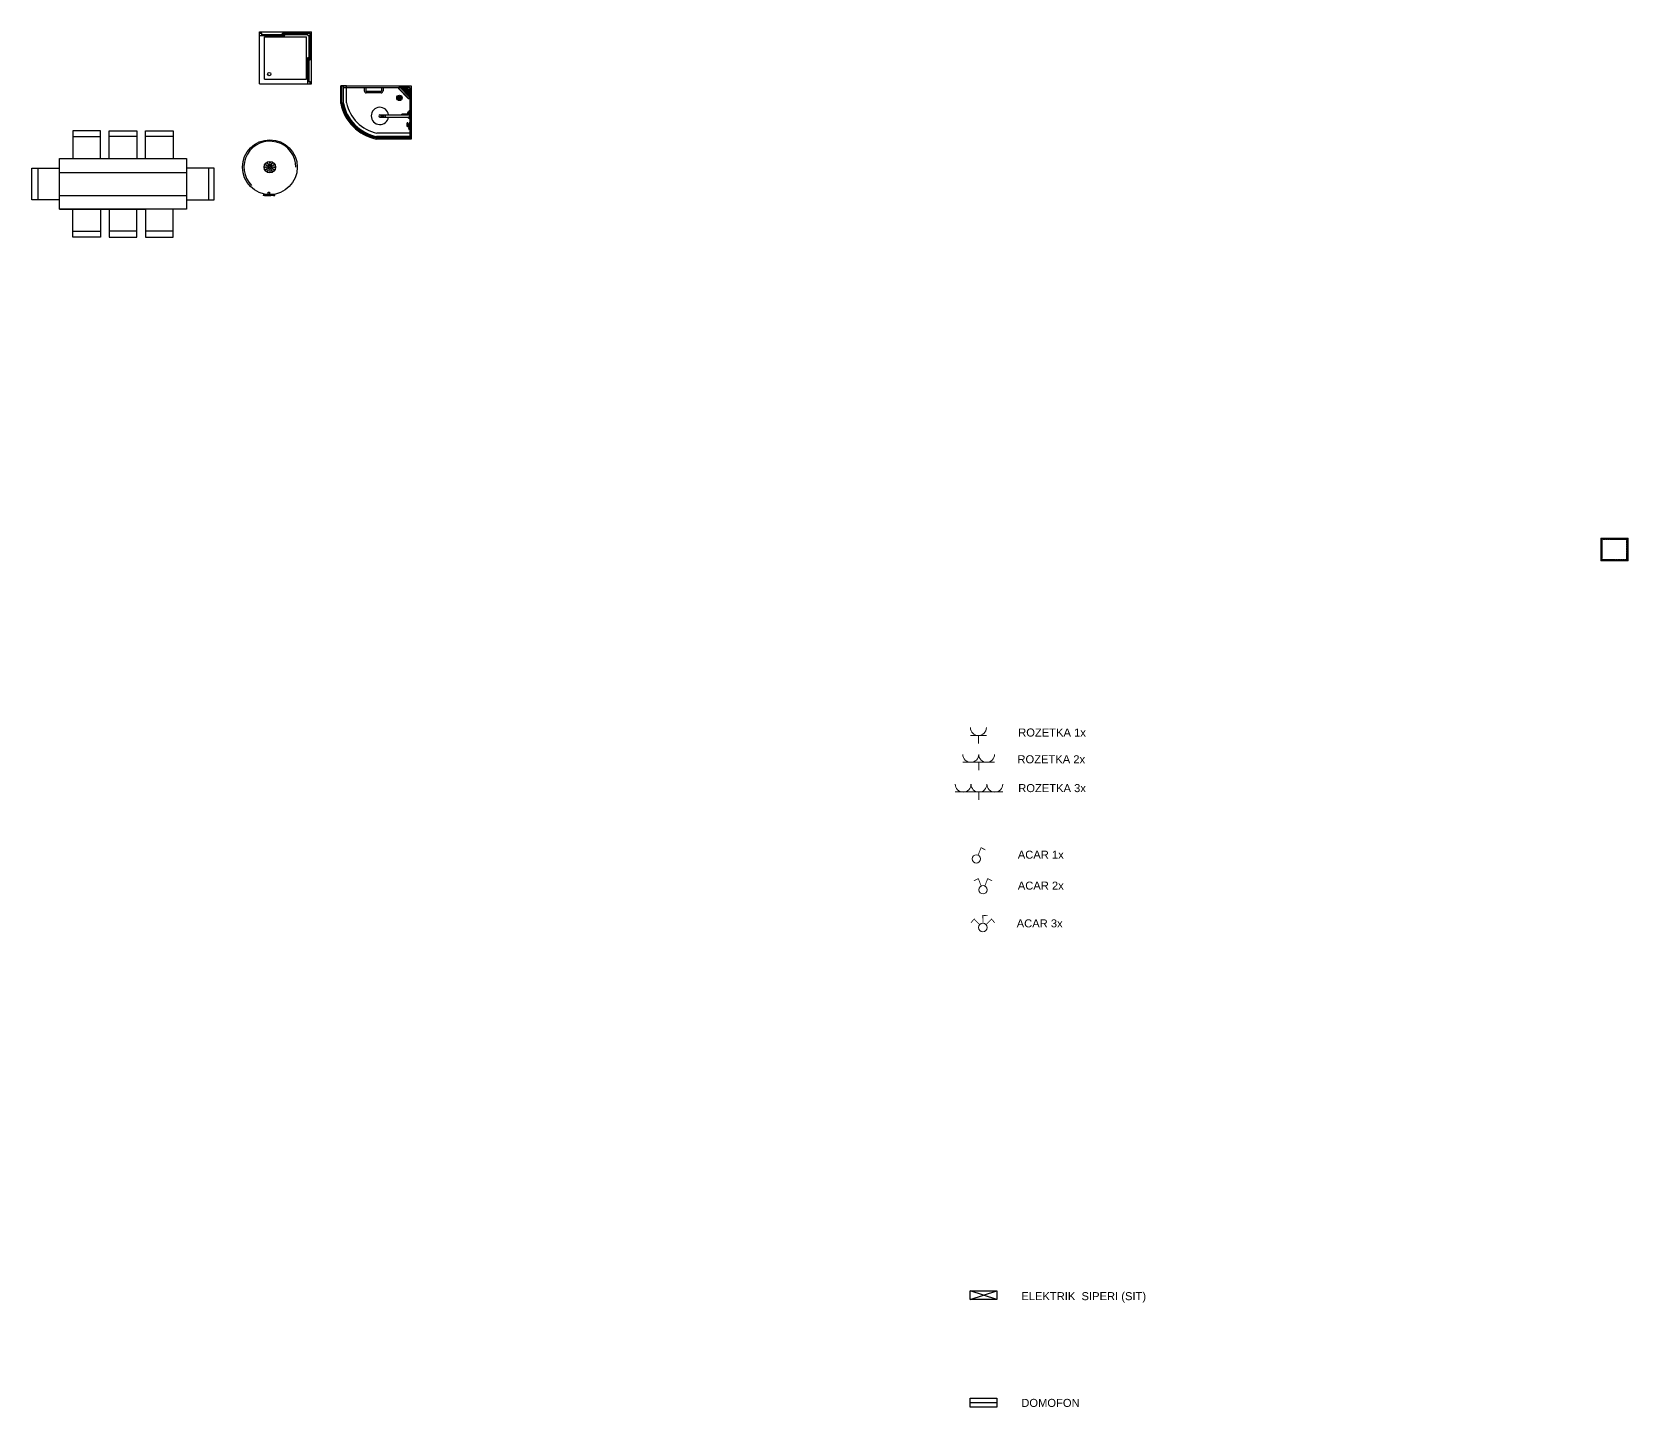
# Model space of a CAD drawing. Header units: millimetres. Extents: x 396 to 72702, y -25197 to 16014.
# Drawn here: x 45026 to 72702, y -8047 to 15786 of the extents above; entities that cross this region are included whole.
import ezdxf

# ---------------------------------------------------------------- set-up
doc = ezdxf.new("R2010")
doc.units = ezdxf.units.MM
doc.header["$MEASUREMENT"] = 0
doc.layers.add('electdim', color=7, linetype='Continuous')
doc.layers.add('freecads.com', color=7, linetype='Continuous')
for name, color, linetype, lineweight in [('electr', 7, 'Continuous', 15), ('nazik xat', 7, 'Continuous', 9), ('TF', 252, 'Continuous', 9)]:
    doc.layers.add(name, color=color, linetype=linetype, lineweight=lineweight)
doc.styles.add('style3', font='', dxfattribs={"height": 2.5})
doc.styles.get('style3').set_extended_font_data('AzL Arial')

# ---------------------------------------------------------------- blocks, each defined once
blk = doc.blocks.new('A$C7CBF1227')
for p, q in [((0.356, 0.003), (0.356, 0.002)), ((0.357, 0.003), (0.357, 0.002)), ((0.458, 0.005), (0.358, 0.005)), ((0.379, 0), (0.358, 0)), ((0.372, 0.013), (0.372, 0.007)), ((0.373, 0.015), (0.373, 0.015)), ((0.437, 0.015), (0.373, 0.015)), ((0.448, 0.02), (0.378, 0.02)), ((0.379, 0), (0.427, 0)), ((0.429, 0.003), (0.429, 0.002)), ((0.429, 0.002), (0.487, 0.002)), ((0.448, 0.02), (0.448, 0.06)), ((0.448, 0.06), (0.468, 0.06)), ((0.468, 0.015), (0.448, 0.015)), ((0.458, 0.005), (0.558, 0.005)), ((0.468, 0.06), (0.468, 0.02)), ((0.538, 0.02), (0.468, 0.02)), ((0.48, 0.015), (0.543, 0.015)), ((0.487, 0.003), (0.487, 0.002)), ((0.537, 0), (0.489, 0)), ((0.537, 0), (0.558, 0)), ((0.543, 0.015), (0.543, 0.015)), ((0.545, 0.013), (0.545, 0.007)), ((0.56, 0.003), (0.56, 0.002))]:
    blk.add_line(p, q)
for centre, radius in [((0.475, 0.492), 0.475), ((0.475, 0.492), 0.1), ((0.435, 0.561), 0.005), ((0.475, 0.572), 0.005), ((0.515, 0.561), 0.005), ((0.395, 0.492), 0.005), ((0.406, 0.532), 0.005), ((0.406, 0.452), 0.005), ((0.42, 0.492), 0.005), ((0.427, 0.519), 0.005), ((0.427, 0.464), 0.005), ((0.435, 0.423), 0.005), ((0.445, 0.492), 0.005), ((0.447, 0.539), 0.005), ((0.447, 0.444), 0.005), ((0.449, 0.507), 0.005), ((0.449, 0.477), 0.005), ((0.46, 0.518), 0.005), ((0.46, 0.466), 0.005), ((0.475, 0.492), 0.01), ((0.475, 0.547), 0.005), ((0.475, 0.522), 0.005), ((0.475, 0.462), 0.005), ((0.475, 0.437), 0.005), ((0.475, 0.412), 0.005), ((0.49, 0.518), 0.005), ((0.49, 0.466), 0.005), ((0.501, 0.507), 0.005), ((0.501, 0.477), 0.005), ((0.502, 0.539), 0.005), ((0.502, 0.444), 0.005), ((0.505, 0.492), 0.005), ((0.515, 0.423), 0.005), ((0.523, 0.519), 0.005), ((0.523, 0.464), 0.005), ((0.53, 0.492), 0.005), ((0.544, 0.532), 0.005), ((0.544, 0.452), 0.005), ((0.555, 0.492), 0.005)]:
    blk.add_circle(centre, radius)
at = {"ltscale": 0.1}
blk.add_arc((0.475, 0.492), 0.45, 0, 225, dxfattribs=at)
for centre, radius, start, end in [((0.358, 0.003), 0.002, 90, 180), ((0.358, 0.002), 0.002, 180, 270), ((0.359, 0.003), 0.002, 90, 180), ((0.374, 0.013), 0.002, 90, 180), ((0.374, 0.007), 0.002, 180, 270), ((0.378, 0.015), 0.005, 90, 180), ((0.378, 0.015), 0.005, 90, 180), ((0.427, 0.003), 0.002, 0, 90), ((0.427, 0.002), 0.002, 270, 0), ((0.489, 0.003), 0.002, 90, 180), ((0.489, 0.002), 0.002, 180, 270), ((0.538, 0.015), 0.005, 0, 90), ((0.543, 0.013), 0.002, 0, 90), ((0.543, 0.007), 0.002, 270, 0), ((0.558, 0.003), 0.002, 0, 90), ((0.558, 0.002), 0.002, 270, 0)]:
    blk.add_arc(centre, radius, start, end)
blk = doc.blocks.new('A$C2CD43210')
for p, q in [((0, 0.838), (0, 0.9)), ((0, 0.9), (0.9, 0.9)), ((0, 0.877), (0.039, 0.877)), ((0, 0.877), (0.039, 0.877)), ((0, 0.838), (0.439, 0.838)), ((0, 0), (0, 0.838)), ((0, 0.838), (0.039, 0.838)), ((0.039, 0.838), (0.039, 0.877)), ((0.039, 0.858), (0.399, 0.858)), ((0.399, 0.877), (0.439, 0.877)), ((0.399, 0.838), (0.399, 0.877)), ((0.399, 0.877), (0.877, 0.877)), ((0.399, 0.858), (0.439, 0.858)), ((0.399, 0.838), (0.439, 0.838)), ((0.439, 0.838), (0.439, 0.877)), ((0.439, 0.858), (0.838, 0.858)), ((0.838, 0.838), (0.838, 0.877)), ((0.838, 0.877), (0.877, 0.877)), ((0.838, 0.838), (0.877, 0.838)), ((0.858, 0.458), (0.858, 0.838)), ((0.877, 0.838), (0.877, 0.877)), ((0.877, 0.419), (0.877, 0.838)), ((0.9, 0), (0.9, 0.9)), ((0.084, 0.084), (0.084, 0.816)), ((0.084, 0.816), (0.816, 0.816)), ((0.816, 0.084), (0.816, 0.816)), ((0.838, 0.419), (0.838, 0.458)), ((0.838, 0.458), (0.877, 0.458)), ((0.838, 0), (0.838, 0.419)), ((0.838, 0.419), (0.877, 0.419)), ((0.858, 0.419), (0.858, 0.458)), ((0.858, 0.039), (0.858, 0.419)), ((0.877, 0.419), (0.877, 0.458)), ((0, 0), (0.9, 0)), ((0.084, 0.084), (0.816, 0.084)), ((0.838, 0), (0.838, 0.039)), ((0.838, 0.039), (0.877, 0.039)), ((0.838, 0), (0.877, 0)), ((0.877, 0), (0.877, 0.039)), ((0.877, 0), (0.877, 0.039))]:
    blk.add_line(p, q)
blk.add_circle((0.169, 0.169), 0.0281)
blk = doc.blocks.new('e3')
at = {"layer": 'electr', "color": 1}
for p, q in [((29940.1, -10573.9), (29940.1, -10594.7)), ((29940, -10605), (29929.6, -10605)), ((29940.1, -10615.4), (29940.1, -10594.7)), ((29940.1, -10636.2), (29940.1, -10615.4))]:
    blk.add_line(p, q, dxfattribs=at)
for centre in [(29950.4, -10584.3), (29950.4, -10605), (29950.4, -10625.8)]:
    blk.add_arc(centre, 10.4, 90, 270, dxfattribs=at)
blk = doc.blocks.new('e1')
at = {"layer": 'electr', "color": 1}
for p, q in [((-10.4, 10.4), (10.4, 10.4)), ((0, 10.4), (0, 0))]:
    blk.add_line(p, q, dxfattribs=at)
blk.add_arc((0, 20.8), 10.4, 180, 0, dxfattribs=at)
blk = doc.blocks.new('v1')
at = {"layer": 'electr', "color": 6, "const_width": 1}
blk.add_lwpolyline([(2.4, 5), (6.2, 14.7), (11.9, 11.8)], dxfattribs=at)
at = {"layer": 'electr', "color": 6}
blk.add_circle((0, 0), 5.51, dxfattribs=at)
blk = doc.blocks.new('v2')
at = {"layer": 'electr', "color": 6, "const_width": 1}
for points in [[(-2.4, 5), (-6.2, 14.7), (-11.9, 11.8)], [(2.4, 5), (6.2, 14.7), (11.9, 11.8)]]:
    blk.add_lwpolyline(points, dxfattribs=at)
at = {"layer": 'electr', "color": 6}
blk.add_circle((0, 0), 5.51, dxfattribs=at)
blk = doc.blocks.new('e2')
at = {"layer": 'electr', "color": 1}
for p, q in [((-20.8, 10.4), (0, 10.4)), ((0, 10.4), (0, 0)), ((20.8, 10.4), (0, 10.4))]:
    blk.add_line(p, q, dxfattribs=at)
for centre in [(-10.4, 20.8), (10.4, 20.8)]:
    blk.add_arc(centre, 10.4, 180, 0, dxfattribs=at)
blk = doc.blocks.new('CAR 3X')
at = {"layer": 'electr', "color": 6, "const_width": 1}
for points in [[(-6.1, -10), (-6.4, 0.4), (0, 0)], [(-10.5, -11.9), (-17.7, -4.4), (-21.9, -9.2)], [(-2.3, -11.9), (5, -4.4), (9.2, -9.2)]]:
    blk.add_lwpolyline(points, dxfattribs=at)
at = {"layer": 'electr', "color": 6}
blk.add_circle((-6.4, -15.5), 5.51, dxfattribs=at)

msp = doc.modelspace()

# ---------------------------------------------------------------- hatches: boundary and pattern name
at = {"layer": 'nazik xat'}
h = msp.add_hatch(dxfattribs=at)
h.set_pattern_fill('ANSI31', color=32, style=0)
h.set_pattern_definition([(45, (66666.765, 7014.9138), (-2.245064, 2.245064), [])])
h.paths.add_polyline_path([(72244.98, 6998.06), (72244.98, 6633.06), (72686.98, 6633.06), (72686.98, 6998.06)])
h.paths.add_polyline_path([(72676.98, 6988.06), (72254.98, 6988.06), (72254.98, 6643.06), (72676.98, 6643.06)], flags=16)

# ---------------------------------------------------------------- linework, layer by layer
at = {"color": 18, "true_color": 0x000000}
for p, q in [((45736.34, 14072.08), (45736.34, 13592.08)), ((46216.34, 14072.08), (45736.34, 14072.08)), ((45736.34, 13972.08), (46216.34, 13972.08)), ((46216.34, 13592.08), (46216.34, 14072.08)), ((46366.34, 13592.08), (46366.34, 14072.08)), ((46366.34, 14072.08), (46846.34, 14072.08)), ((46846.34, 13972.08), (46366.34, 13972.08)), ((46846.34, 14072.08), (46846.34, 13592.08)), ((46996.34, 13592.08), (46996.34, 14072.08)), ((46996.34, 14072.08), (47476.34, 14072.08)), ((47476.34, 13972.08), (46996.34, 13972.08)), ((47476.34, 14072.08), (47476.34, 13592.08)), ((45506.34, 13592.08), (47706.34, 13592.08)), ((45506.34, 12712.08), (45506.34, 13592.08)), ((47706.34, 13592.08), (47706.34, 12712.08)), ((45026.34, 12877.08), (45026.34, 13427.08)), ((45026.34, 13427.08), (45506.34, 13427.08)), ((45126.34, 13427.08), (45126.34, 12877.08)), ((45506.34, 13352.08), (47706.34, 13352.08)), ((48186.34, 13427.08), (47706.34, 13427.08)), ((48086.34, 13427.08), (48086.34, 12877.08)), ((48186.34, 12877.08), (48186.34, 13427.08)), ((45506.34, 12877.08), (45026.34, 12877.08)), ((45506.34, 12952.08), (47706.34, 12952.08)), ((47706.34, 12877.08), (48186.34, 12877.08)), ((47706.34, 12712.08), (45506.34, 12712.08)), ((45736.34, 12232.08), (45736.34, 12712.08)), ((46216.34, 12712.08), (46216.34, 12232.08)), ((46366.34, 12712.08), (46366.34, 12232.08)), ((46846.34, 12232.08), (46846.34, 12712.08)), ((46996.34, 12712.08), (46996.34, 12232.08)), ((47476.34, 12232.08), (47476.34, 12712.08)), ((45736.34, 12332.08), (46216.34, 12332.08)), ((46216.34, 12232.08), (45736.34, 12232.08)), ((46846.34, 12332.08), (46366.34, 12332.08)), ((46366.34, 12232.08), (46846.34, 12232.08)), ((47476.34, 12332.08), (46996.34, 12332.08)), ((46996.34, 12232.08), (47476.34, 12232.08))]:
    msp.add_line(p, q, dxfattribs=at)
for p, q in [((45506.34, 13592.08), (47506.34, 13592.08)), ((45506.34, 12712.08), (47006.34, 12712.08))]:
    msp.add_line(p, q)
at = {"layer": 'freecads.com'}
for p, q in [((50381.69, 14548.67), (50381.69, 14850.61)), ((50401.69, 14550.61), (50401.69, 14850.61)), ((50401.69, 14850.61), (51601.69, 14850.61)), ((50426.69, 14553.06), (50426.69, 14850.61)), ((50426.69, 14550.61), (50426.69, 14825.61)), ((50426.69, 14825.61), (51576.69, 14825.61)), ((50481.69, 14558.64), (50481.69, 14850.61)), ((50761.55, 14825.61), (50841.55, 14825.61)), ((50761.55, 14815.61), (50761.55, 14825.61)), ((50841.55, 14815.61), (50761.55, 14815.61)), ((50789.05, 14815.61), (50789.05, 14765.61)), ((50814.05, 14815.61), (50814.05, 14765.61)), ((51079.32, 14755.61), (50824.05, 14755.61)), ((51079.32, 14730.61), (50824.05, 14730.61)), ((50841.55, 14825.61), (50841.55, 14815.61)), ((51061.82, 14825.61), (51141.82, 14825.61)), ((51061.82, 14815.61), (51061.82, 14825.61)), ((51141.82, 14815.61), (51061.82, 14815.61)), ((51089.32, 14815.61), (51089.32, 14765.61)), ((51114.32, 14815.61), (51114.32, 14765.61)), ((51141.82, 14825.61), (51141.82, 14815.61)), ((51380.74, 14670.05), (51382.19, 14669.21)), ((51382.19, 14669.21), (51382.19, 14666.09)), ((51386.12, 14800, 0), (51551.08, 14635.04, 0)), ((51387.6, 14669.21), (51390.31, 14670.78)), ((51387.6, 14669.21), (51387.6, 14666.09)), ((51389.65, 14803.54, 0), (51554.61, 14638.58, 0)), ((51390.31, 14670.78), (51393.02, 14669.21)), ((51393.02, 14669.21), (51393.02, 14666.09)), ((51393.43, 14675.22), (51395.72, 14673.9)), ((51395.72, 14673.9), (51398.43, 14675.46)), ((51396.73, 14820.61, 0), (51547.85, 14820.61, 0)), ((51566.76, 14825.61, 0), (51396.75, 14825.61, 0)), ((51398.43, 14675.71), (51398.43, 14675.46)), ((51398.43, 14669.21), (51401.13, 14670.78)), ((51398.43, 14669.21), (51398.43, 14666.09)), ((51401.13, 14670.78), (51403.84, 14669.21)), ((51403.84, 14669.21), (51403.84, 14666.09)), ((51404.07, 14675.33), (51406.55, 14673.9)), ((51406.55, 14673.9), (51407.69, 14674.56)), ((51409.15, 14820.61, 0), (51571.69, 14658.08, 0)), ((51409.25, 14669.21), (51411.96, 14670.78)), ((51409.25, 14669.21), (51409.25, 14666.09)), ((51411.96, 14670.78), (51414.67, 14669.21)), ((51414.67, 14669.21), (51414.67, 14666.09)), ((51437.44, 14820.61, 0), (51571.69, 14686.36, 0)), ((51465.72, 14820.61, 0), (51571.69, 14714.64, 0)), ((51494, 14820.61, 0), (51571.69, 14742.93, 0)), ((51522.29, 14820.61, 0), (51571.69, 14771.21, 0)), ((51548.4, 14825.61, 0), (51548.88, 14823.67, 0)), ((51571.69, 14796.77, 0), (51571.69, 14645.65, 0)), ((51576.69, 14797.32, 0), (51574.74, 14797.8, 0)), ((51576.69, 14825.61), (51576.69, 13975.61)), ((51576.69, 14815.61, 0), (51576.69, 14645.65, 0)), ((51601.69, 14850.61), (51601.69, 13950.61)), ((50426.69, 14553.06), (50401.69, 14550.61)), ((51366.79, 14646.86), (51368.66, 14645.78)), ((51367.64, 14651.44), (51368.66, 14652.03)), ((51368.22, 14633.02), (51368.66, 14633.28)), ((51368.66, 14652.03), (51371.36, 14650.46)), ((51368.66, 14645.78), (51371.36, 14647.34)), ((51368.66, 14633.28), (51371.36, 14631.71)), ((51370.36, 14628.01), (51371.36, 14628.59)), ((51371.36, 14659.84), (51374.07, 14661.4)), ((51371.36, 14659.84), (51371.36, 14656.71)), ((51371.36, 14656.71), (51374.07, 14655.15)), ((51371.36, 14650.46), (51371.36, 14647.34)), ((51371.36, 14641.09), (51374.07, 14642.65)), ((51371.36, 14641.09), (51371.36, 14637.96)), ((51371.36, 14637.96), (51374.07, 14636.4)), ((51371.36, 14631.71), (51371.36, 14628.59)), ((51373.29, 14623.45), (51374.07, 14623.9)), ((51374.07, 14661.4), (51376.78, 14659.84)), ((51374.07, 14655.15), (51376.78, 14656.71)), ((51374.07, 14642.65), (51376.78, 14641.09)), ((51374.07, 14636.4), (51376.78, 14637.96)), ((51374.07, 14623.9), (51376.78, 14622.34)), ((51376.78, 14666.85), (51376.78, 14666.09)), ((51376.78, 14666.09), (51379.48, 14664.53)), ((51376.78, 14659.84), (51376.78, 14656.71)), ((51376.78, 14650.46), (51379.48, 14652.03)), ((51376.78, 14650.46), (51376.78, 14647.34)), ((51376.78, 14647.34), (51379.48, 14645.78)), ((51376.78, 14641.09), (51376.78, 14637.96)), ((51376.78, 14631.71), (51379.48, 14633.28)), ((51376.78, 14631.71), (51376.78, 14628.59)), ((51376.78, 14628.59), (51379.48, 14627.03)), ((51376.78, 14622.34), (51376.78, 14619.58)), ((51379.48, 14664.53), (51382.19, 14666.09)), ((51379.48, 14652.03), (51382.19, 14650.46)), ((51379.48, 14645.78), (51382.19, 14647.34)), ((51379.48, 14633.28), (51382.19, 14631.71)), ((51379.48, 14627.03), (51382.19, 14628.59)), ((51382.19, 14659.84), (51384.9, 14661.4)), ((51382.19, 14659.84), (51382.19, 14656.71)), ((51382.19, 14656.71), (51384.9, 14655.15)), ((51382.19, 14650.46), (51382.19, 14647.34)), ((51382.19, 14641.09), (51384.9, 14642.65)), ((51382.19, 14641.09), (51382.19, 14637.96)), ((51382.19, 14637.96), (51384.9, 14636.4)), ((51382.19, 14631.71), (51382.19, 14628.59)), ((51382.19, 14622.34), (51384.9, 14623.9)), ((51382.19, 14622.34), (51382.19, 14619.21)), ((51382.19, 14619.21), (51384.9, 14617.65)), ((51384.9, 14661.4), (51387.6, 14659.84)), ((51384.9, 14655.15), (51387.6, 14656.71)), ((51384.9, 14642.65), (51387.6, 14641.09)), ((51384.9, 14636.4), (51387.6, 14637.96)), ((51384.9, 14623.9), (51387.6, 14622.34)), ((51384.9, 14617.65), (51387.6, 14619.21)), ((51387.6, 14666.09), (51390.31, 14664.53)), ((51387.6, 14659.84), (51387.6, 14656.71)), ((51387.6, 14650.46), (51390.31, 14652.03)), ((51387.6, 14650.46), (51387.6, 14647.34)), ((51387.6, 14647.34), (51390.31, 14645.78)), ((51387.6, 14641.09), (51387.6, 14637.96)), ((51387.6, 14631.71), (51390.31, 14633.28)), ((51387.6, 14631.71), (51387.6, 14628.59)), ((51387.6, 14628.59), (51390.31, 14627.03)), ((51387.6, 14622.34), (51387.6, 14619.21)), ((51387.6, 14612.96), (51390.31, 14614.53)), ((51387.6, 14612.96), (51387.6, 14612.81)), ((51390.31, 14664.53), (51393.02, 14666.09)), ((51390.31, 14652.03), (51393.02, 14650.46)), ((51390.31, 14645.78), (51393.02, 14647.34)), ((51390.31, 14633.28), (51393.02, 14631.71)), ((51390.31, 14627.03), (51393.02, 14628.59)), ((51390.31, 14614.53), (51393.02, 14612.96)), ((51393.02, 14659.84), (51395.72, 14661.4)), ((51393.02, 14659.84), (51393.02, 14656.71)), ((51393.02, 14656.71), (51395.72, 14655.15)), ((51393.02, 14650.46), (51393.02, 14647.34)), ((51393.02, 14641.09), (51395.72, 14642.65)), ((51393.02, 14641.09), (51393.02, 14637.96)), ((51393.02, 14637.96), (51395.72, 14636.4)), ((51393.02, 14631.71), (51393.02, 14628.59)), ((51393.02, 14622.34), (51395.72, 14623.9)), ((51393.02, 14622.34), (51393.02, 14619.21)), ((51393.02, 14619.21), (51395.72, 14617.65)), ((51393.02, 14612.96), (51393.02, 14611.29)), ((51395.72, 14661.4), (51398.43, 14659.84)), ((51395.72, 14655.15), (51398.43, 14656.71)), ((51395.72, 14642.65), (51398.43, 14641.09)), ((51395.72, 14636.4), (51398.43, 14637.96)), ((51395.72, 14623.9), (51398.43, 14622.34)), ((51395.72, 14617.65), (51398.43, 14619.21)), ((51398.43, 14666.09), (51401.13, 14664.53)), ((51398.43, 14659.84), (51398.43, 14656.71)), ((51398.43, 14650.46), (51401.13, 14652.03)), ((51398.43, 14650.46), (51398.43, 14647.34)), ((51398.43, 14647.34), (51401.13, 14645.78)), ((51398.43, 14641.09), (51398.43, 14637.96)), ((51398.43, 14631.71), (51401.13, 14633.28)), ((51398.43, 14631.71), (51398.43, 14628.59)), ((51398.43, 14628.59), (51401.13, 14627.03)), ((51398.43, 14622.34), (51398.43, 14619.21)), ((51398.43, 14612.96), (51401.13, 14614.53)), ((51398.43, 14612.96), (51398.43, 14610.72)), ((51401.13, 14664.53), (51403.84, 14666.09)), ((51401.13, 14652.03), (51403.84, 14650.46)), ((51401.13, 14645.78), (51403.84, 14647.34)), ((51401.13, 14633.28), (51403.84, 14631.71)), ((51401.13, 14627.03), (51403.84, 14628.59)), ((51401.13, 14614.53), (51403.84, 14612.96)), ((51403.84, 14659.84), (51406.55, 14661.4)), ((51403.84, 14659.84), (51403.84, 14656.71)), ((51403.84, 14656.71), (51406.55, 14655.15)), ((51403.84, 14650.46), (51403.84, 14647.34)), ((51403.84, 14641.09), (51406.55, 14642.65)), ((51403.84, 14641.09), (51403.84, 14637.96)), ((51403.84, 14637.96), (51406.55, 14636.4)), ((51403.84, 14631.71), (51403.84, 14628.59)), ((51403.84, 14622.34), (51406.55, 14623.9)), ((51403.84, 14622.34), (51403.84, 14619.21)), ((51403.84, 14619.21), (51406.55, 14617.65)), ((51403.84, 14612.96), (51403.84, 14611.07)), ((51406.55, 14661.4), (51409.25, 14659.84)), ((51406.55, 14655.15), (51409.25, 14656.71)), ((51406.55, 14642.65), (51409.25, 14641.09)), ((51406.55, 14636.4), (51409.25, 14637.96)), ((51406.55, 14623.9), (51409.25, 14622.34)), ((51406.55, 14617.65), (51409.25, 14619.21)), ((51409.25, 14666.09), (51411.96, 14664.53)), ((51409.25, 14659.84), (51409.25, 14656.71)), ((51409.25, 14650.46), (51411.96, 14652.03)), ((51409.25, 14650.46), (51409.25, 14647.34)), ((51409.25, 14647.34), (51411.96, 14645.78)), ((51409.25, 14641.09), (51409.25, 14637.96)), ((51409.25, 14631.71), (51411.96, 14633.28)), ((51409.25, 14631.71), (51409.25, 14628.59)), ((51409.25, 14628.59), (51411.96, 14627.03)), ((51409.25, 14622.34), (51409.25, 14619.21)), ((51409.25, 14612.96), (51411.96, 14614.53)), ((51409.25, 14612.96), (51409.25, 14612.35)), ((51411.96, 14664.53), (51414.67, 14666.09)), ((51411.96, 14652.03), (51414.67, 14650.46)), ((51411.96, 14645.78), (51414.67, 14647.34)), ((51411.96, 14633.28), (51414.67, 14631.71)), ((51411.96, 14627.03), (51414.67, 14628.59)), ((51411.96, 14614.53), (51413.07, 14613.88)), ((51414.67, 14659.84), (51417.37, 14661.4)), ((51414.67, 14659.84), (51414.67, 14656.71)), ((51414.67, 14656.71), (51417.37, 14655.15)), ((51414.67, 14650.46), (51414.67, 14647.34)), ((51414.67, 14641.09), (51417.37, 14642.65)), ((51414.67, 14641.09), (51414.67, 14637.96)), ((51414.67, 14637.96), (51417.37, 14636.4)), ((51414.67, 14631.71), (51414.67, 14628.59)), ((51414.67, 14622.34), (51417.37, 14623.9)), ((51414.67, 14622.34), (51414.67, 14619.21)), ((51414.67, 14619.21), (51417.37, 14617.65)), ((51417.37, 14661.4), (51420.08, 14659.84)), ((51417.37, 14655.15), (51420.08, 14656.71)), ((51417.37, 14642.65), (51420.08, 14641.09)), ((51417.37, 14636.4), (51420.08, 14637.96)), ((51417.37, 14623.9), (51420.08, 14622.34)), ((51417.37, 14617.65), (51420.08, 14619.21)), ((51420.08, 14668.03), (51420.08, 14666.09)), ((51420.08, 14666.09), (51422.79, 14664.53)), ((51420.08, 14659.84), (51420.08, 14656.71)), ((51420.08, 14650.46), (51422.79, 14652.03)), ((51420.08, 14650.46), (51420.08, 14647.34)), ((51420.08, 14647.34), (51422.79, 14645.78)), ((51420.08, 14641.09), (51420.08, 14637.96)), ((51420.08, 14631.71), (51422.79, 14633.28)), ((51420.08, 14631.71), (51420.08, 14628.59)), ((51420.08, 14628.59), (51422.79, 14627.03)), ((51420.08, 14622.34), (51420.08, 14619.21)), ((51422.79, 14664.53), (51423.34, 14664.85)), ((51422.79, 14652.03), (51425.49, 14650.46)), ((51422.79, 14645.78), (51425.49, 14647.34)), ((51422.79, 14633.28), (51425.49, 14631.71)), ((51422.79, 14627.03), (51425.49, 14628.59)), ((51425.49, 14659.84), (51426.62, 14660.49)), ((51425.49, 14659.84), (51425.49, 14656.71)), ((51425.49, 14656.71), (51428.2, 14655.15)), ((51425.49, 14650.46), (51425.49, 14647.34)), ((51425.49, 14641.09), (51428.2, 14642.65)), ((51425.49, 14641.09), (51425.49, 14637.96)), ((51425.49, 14637.96), (51428.2, 14636.4)), ((51425.49, 14631.71), (51425.49, 14628.59)), ((51428.2, 14655.15), (51429.1, 14655.67)), ((51428.2, 14642.65), (51430.9, 14641.09)), ((51428.2, 14636.4), (51430.9, 14637.96)), ((51430.9, 14649.83), (51430.9, 14647.34)), ((51430.9, 14647.34), (51431.35, 14647.08)), ((51430.9, 14641.09), (51430.9, 14637.96)), ((51544.36, 14395.31, 0), (51535.13, 14359.61, 0)), ((51548.23, 14398.31, 0), (51555.13, 14398.31, 0)), ((51555.13, 14380.68, 0), (51555.13, 14405.93, 0)), ((51560.13, 14405.93, 0), (51555.13, 14405.93, 0)), ((51560.13, 14403.31, 0), (51555.13, 14403.31, 0)), ((51560.13, 14398.31, 0), (51555.13, 14398.31, 0)), ((51560.13, 14393.31, 0), (51555.13, 14393.31, 0)), ((51567.63, 14418.31, 0), (51560.13, 14407.93, 0)), ((51560.13, 14378.68, 0), (51560.13, 14407.93, 0)), ((51567.63, 14368.31, 0), (51567.63, 14418.31, 0)), ((51576.69, 14418.31, 0), (51567.63, 14418.31, 0)), ((51576.69, 14416.65, 0), (51567.63, 14416.65, 0)), ((51576.69, 14414.53, 0), (51567.63, 14414.53, 0)), ((51576.69, 14411.46, 0), (51567.63, 14411.46, 0)), ((51576.69, 14406.73, 0), (51567.63, 14406.73, 0)), ((51576.69, 14368.31, 0), (51576.69, 14418.31, 0)), ((50615.15, 14164.07), (50622.22, 14171.14)), ((50622.22, 14171.14), (50615.15, 14164.07)), ((51060.25, 14349.96), (51576.69, 14349.96)), ((51060.25, 14310.46), (51576.69, 14310.46)), ((51074.96, 14349.96), (51074.96, 14310.46)), ((51081.53, 14349.96), (51081.53, 14310.46)), ((51091.02, 14349.96), (51091.02, 14310.46)), ((51104.52, 14349.96), (51104.52, 14310.46)), ((51124.95, 14349.96), (51124.95, 14310.46)), ((51150.5, 14349.96), (51150.5, 14310.46)), ((51535.13, 14359.61, 0), (51439.13, 14359.61, 0)), ((51439.13, 14349.96, 0), (51439.13, 14359.61, 0)), ((51442.82, 14349.96, 0), (51442.82, 14359.61, 0)), ((51446.35, 14349.96, 0), (51446.35, 14359.61, 0)), ((51450.81, 14349.96, 0), (51450.81, 14359.61, 0)), ((51456.66, 14349.96, 0), (51456.66, 14359.61, 0)), ((51472.73, 14349.96, 0), (51472.73, 14351.82, 0)), ((51482.99, 14359.61, 0), (51474.88, 14355.36, 0)), ((51533.21, 14150.13), (51532.27, 14211.21)), ((51543.27, 14212.21), (51533.27, 14212.21)), ((51535.13, 14349.96, 0), (51535.13, 14359.61, 0)), ((51549.24, 14145.21), (51538.21, 14145.21)), ((51544.36, 14305.91, 0), (51543.18, 14310.46, 0)), ((51543.27, 14156.21), (51544.27, 14211.21)), ((51549.24, 14155.21), (51544.27, 14155.21)), ((51548.23, 14302.91, 0), (51555.13, 14302.91, 0)), ((51554.24, 14160.21), (51549.24, 14160.21)), ((51549.24, 14160.21), (51549.24, 14140.21)), ((51549.24, 14140.21), (51554.24, 14140.21)), ((51564.24, 14163.21), (51554.24, 14163.21)), ((51554.24, 14163.21), (51554.24, 14137.21)), ((51554.24, 14137.21), (51564.24, 14137.21)), ((51560.13, 14388.31, 0), (51555.13, 14388.31, 0)), ((51560.13, 14383.31, 0), (51555.13, 14383.31, 0)), ((51560.13, 14380.68, 0), (51555.13, 14380.68, 0)), ((51555.13, 14349.96, 0), (51555.13, 14380.68, 0)), ((51555.13, 14295.29, 0), (51555.13, 14310.46, 0)), ((51560.13, 14307.91, 0), (51555.13, 14307.91, 0)), ((51560.13, 14302.91, 0), (51555.13, 14302.91, 0)), ((51560.13, 14297.91, 0), (51555.13, 14297.91, 0)), ((51560.13, 14295.29, 0), (51555.13, 14295.29, 0)), ((51567.63, 14368.31, 0), (51560.13, 14378.68, 0)), ((51560.13, 14293.29, 0), (51560.13, 14310.46, 0)), ((51567.63, 14282.91, 0), (51560.13, 14293.29, 0)), ((51571.69, 14215.21), (51564.24, 14190.55)), ((51564.24, 14190.55), (51564.24, 14109.87)), ((51576.69, 14379.88, 0), (51567.63, 14379.88, 0)), ((51576.69, 14375.16, 0), (51567.63, 14375.16, 0)), ((51576.69, 14372.08, 0), (51567.63, 14372.08, 0)), ((51576.69, 14369.96, 0), (51567.63, 14369.96, 0)), ((51576.69, 14368.31, 0), (51567.63, 14368.31, 0)), ((51567.63, 14282.91, 0), (51567.63, 14310.46, 0)), ((51576.69, 14294.48, 0), (51567.63, 14294.48, 0)), ((51576.69, 14289.76, 0), (51567.63, 14289.76, 0)), ((51576.69, 14286.69, 0), (51567.63, 14286.69, 0)), ((51576.69, 14284.57, 0), (51567.63, 14284.57, 0)), ((51576.69, 14282.91, 0), (51567.63, 14282.91, 0)), ((51576.69, 14215.21), (51571.69, 14215.21)), ((51576.69, 14282.91, 0), (51576.69, 14332.91, 0)), ((51576.69, 14215.21), (51576.69, 14085.21)), ((51601.69, 13930.62), (50997.83, 13930.62)), ((51576.69, 13975.61), (51001.69, 13975.61)), ((51601.69, 13950.61), (51001.69, 13950.61)), ((51003.88, 13968.02), (51001.95, 13958.2)), ((51601.69, 13975.61), (51004.14, 13975.61)), ((51004.14, 13975.61), (51004.14, 13950.61)), ((51601.69, 14030.62), (51007.95, 14030.62)), ((51571.69, 14085.21), (51564.24, 14109.87)), ((51576.69, 14085.21), (51571.69, 14085.21))]:
    msp.add_line(p, q, dxfattribs=at)
at = {"layer": 'freecads.com', "ltscale": 0.8}
for p, q in [((50481.69, 14850.61), (50381.69, 14850.61)), ((51601.69, 14030.62), (51601.69, 13930.62))]:
    msp.add_line(p, q, dxfattribs=at)
at = {"layer": 'freecads.com'}
for radius in [47.5, 32.5]:
    msp.add_circle((51399.08, 14643.22), radius, dxfattribs=at)
for centre, radius, start, end in [((50824.05, 14765.61), 35, 180, 270), ((50824.05, 14765.61), 10, 180, 270), ((51079.32, 14765.61), 10, 270, 0), ((51079.32, 14765.61), 35, 270, 0), ((51396.73, 14810.61, 0), 15, 89.999992, 224.999992), ((51396.73, 14810.61, 0), 10, 89.999992, 224.999992), ((51545.97, 14822.95, 0), 3, 308.739805, 13.850432), ((51566.69, 14815.61, 0), 10, 0.001188, 90.442943), ((51574.03, 14794.89, 0), 3, 76.149553, 141.26017), ((51149.48, 14697.95), 782.17, 191.002169, 258.820355), ((51148.51, 14697.44), 761.12, 191.122506, 258.877494), ((51147.33, 14697.67), 753.62, 191.204248, 258.877494), ((51147.33, 14697.67), 743.62, 191.279752, 258.877494), ((51148.51, 14697.44), 736.12, 191.310404, 258.689596), ((51149.48, 14697.95), 682.17, 191.783677, 258.026152), ((51060.25, 14330.21), 150, 7.565913, 352.434087), ((51548.23, 14394.31, 0), 4, 90, 165.510788), ((51561.69, 14645.65, 0), 15, 224.999992, 359.999992), ((51561.69, 14645.65, 0), 10, 224.999992, 359.999992), ((51060.25, 14330.21), 19.75, 90, 270), ((51476.73, 14351.82, 0), 4, 117.631684, 180), ((51533.27, 14211.21), 1, 90, 180), ((51538.21, 14150.21), 5, 180.881404, 270), ((51543.27, 14211.21), 1, 0, 90), ((51544.27, 14156.21), 1, 180, 270), ((51548.23, 14306.91, 0), 4, 194.489212, 270)]:
    msp.add_arc(centre, radius, start, end, dxfattribs=at)
at = {"layer": 'nazik xat', "color": 3, "lineweight": 25}
for p, q in [((61296.96, -6182.59), (61754.88, -6029.95)), ((61754.88, -6182.59), (61296.96, -6029.95))]:
    msp.add_line(p, q, dxfattribs=at)
at = {"layer": 'nazik xat', "color": 30, "lineweight": 25}
msp.add_line((61296.96, -7970.75), (61754.88, -7970.75), dxfattribs=at)
at = {"layer": 'nazik xat', "color": 3, "lineweight": 25}
msp.add_lwpolyline([(61296.96, -6182.59), (61296.96, -6029.95), (61754.88, -6029.95), (61754.88, -6182.59)], close=True, dxfattribs=at)
at = {"layer": 'nazik xat', "color": 30, "lineweight": 25}
msp.add_lwpolyline([(61296.96, -8047.07), (61296.96, -7894.43), (61754.88, -7894.43), (61754.88, -8047.07)], close=True, dxfattribs=at)
at = {"layer": 'TF'}
for p, q in [((72244.98, 6998.06), (72229.98, 7013.06)), ((72686.98, 6998.06), (72701.98, 7013.06)), ((72229.98, 6618.06), (72244.98, 6633.06)), ((72701.98, 6618.06), (72686.98, 6633.06))]:
    msp.add_line(p, q, dxfattribs=at)
at = {"layer": 'TF', "color": 250}
msp.add_lwpolyline([(72229.98, 7013.06), (72701.98, 7013.06), (72701.98, 6618.06), (72229.98, 6618.06)], close=True, dxfattribs=at)
at = {"layer": 'TF'}
for points in [[(72239.98, 7003.06), (72691.98, 7003.06), (72691.98, 6628.06), (72239.98, 6628.06)], [(72244.98, 6998.06), (72686.98, 6998.06), (72686.98, 6633.06), (72244.98, 6633.06)]]:
    msp.add_lwpolyline(points, close=True, dxfattribs=at)

# ---------------------------------------------------------------- block references
at = {"color": 7, "xscale": 1000, "yscale": 1000, "zscale": 1000}
for name, p in [('A$C2CD43210', (48972.69, 14886.34)), ('A$C7CBF1227', (48677.26, 12950.17))]:
    msp.add_blockref(name, p, dxfattribs=at)
at = {"layer": 'electr', "color": 6}
for name, p, xscale, yscale, zscale in [('e1', (61437.39, 3453.3), 13.22888348223539, 13.22888348223539, 13.22888348223539), ('e2', (61442.33, 2989.77), -13.22888348223539, 13.22888348253818, 13.22888348258344), ('v1', (61401.15, 1453.73), 13.22888348223539, 13.22888348223539, 13.22888348223539), ('v2', (61517.19, 918.5), 13.22888348223539, 13.22888348223539, 13.22888348223539)]:
    msp.add_blockref(name, p, dxfattribs=dict(at, xscale=xscale, yscale=yscale, zscale=zscale))
at = {"layer": 'electr', "color": 6, "xscale": 13.22888348253818, "yscale": 13.22888348253818, "zscale": 13.22888348253818, "rotation": 90}
msp.add_blockref('e3', (-78845.97, -393460.18), dxfattribs=at)
at = {"layer": 'electr', "xscale": 13.22888348223539, "yscale": 13.22888348223539, "zscale": 13.22888348223539}
msp.add_blockref('CAR 3X', (61598.16, 469.41), dxfattribs=at)

# ---------------------------------------------------------------- texts
at = {"layer": 'electdim', "color": 1, "char_height": 138.716, "width": 3191.2402, "attachment_point": 1, "style": 'style3'}
for s, insert in [('{\\fArial|b0|i0|c0|p32;ROZETKA 1x}', (62126.97, 3713.45)), ('{\\fArial|b0|i0|c0|p32;ROZETKA 2x}', (62114.03, 3249.64)), ('{\\fArial|b0|i0|c0|p32;ROZETKA 3x}', (62127.7, 2749.93)), ('{\\fArial|b0|i0|c0|p32;ACAR 1x}', (62120.5, 1596)), ('{\\fArial|b0|i0|c0|p32;ACAR 2x}', (62120.5, 1059.78)), ('{\\fArial|b0|i0|c0|p32;ACAR 3x}', (62101.24, 405.38)), ('{\\fArial|b0|i0|c0|p32;ELEKTRIK  SIPERI (SIT)}', (62181.15, -6055.62)), ('{\\fArial|b0|i0|c0|p32;DOMOFON}', (62181.15, -7905.58))]:
    msp.add_mtext(s, dxfattribs=dict(at, insert=insert))

doc.saveas('drawing.dxf')
